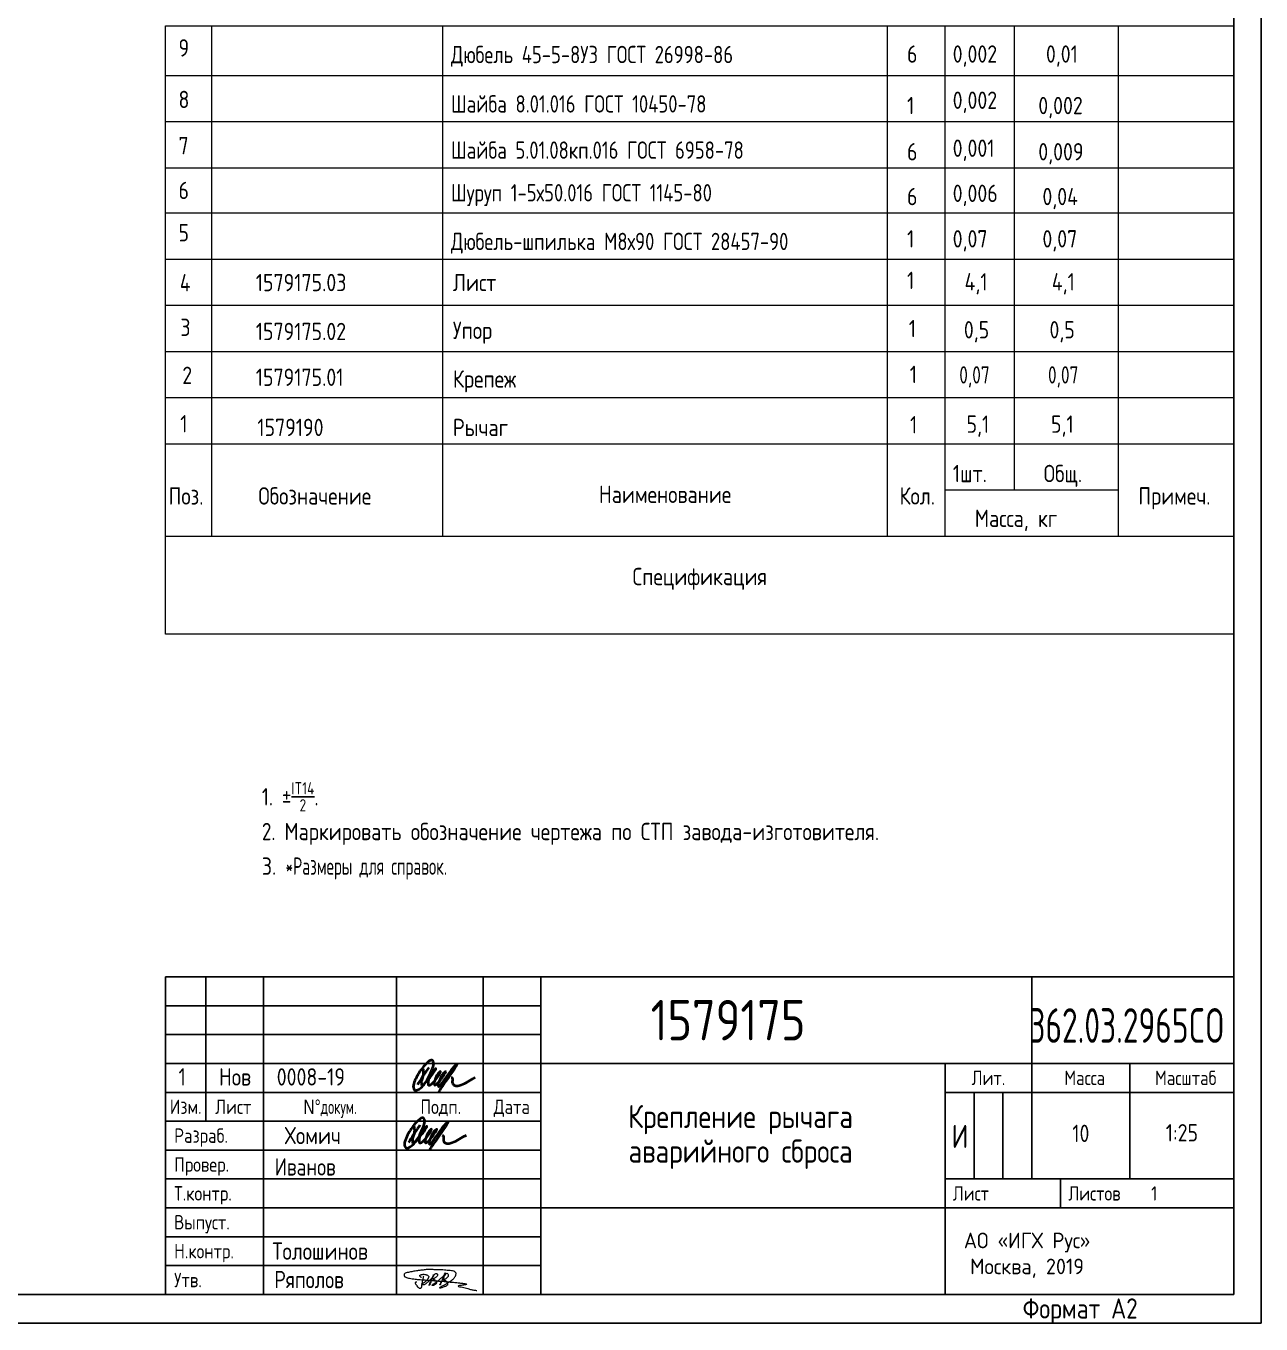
# Model space of a CAD drawing. Header units: millimetres. Extents: x 0 to 1611, y 0 to 420.
# Drawn here: x 380.1 to 594, y -0.1 to 224.7 of the extents above; entities that cross this region are included whole.
import ezdxf
from ezdxf.enums import TextEntityAlignment as Align

# ---------------------------------------------------------------- set-up
doc = ezdxf.new("R2010")
doc.units = ezdxf.units.MM
doc.header["$LTSCALE"] = 32.67
doc.layers.get('0').update_dxf_attribs({"color": 6, "linetype": 'CONTINUOUS', "lineweight": 25})
for name, color, linetype, lineweight in [('9_ALL_NOTES', 3, 'CONTINUOUS', 25), ('Bord', 1, 'CONTINUOUS', 18), ('Cont', 6, 'CONTINUOUS', 18), ('Text', 3, 'CONTINUOUS', 18), ('Основные', 5, 'CONTINUOUS', 40)]:
    doc.layers.add(name, color=color, linetype=linetype, lineweight=lineweight)
doc.layers.add('Con', color=6, linetype='CONTINUOUS')
doc.styles.get("Standard").update_dxf_attribs({"font": ''})
doc.styles.add('Style1', font='romans.shx', dxfattribs={"width": 0.8})
doc.styles.get('STANDARD').set_extended_font_data('GostAproe')

# ---------------------------------------------------------------- blocks, each defined once
blk = doc.blocks.new('SHTAMP_BL0', base_point=(496.5, 32.5))
at = {"color": 7, "linetype": 'Continuous'}
for p, q in [((404, 60), (589, 60)), ((404, 5), (404, 60)), ((411, 35), (411, 60)), ((421, 5), (421, 60)), ((444, 5), (444, 60)), ((459, 5), (459, 60)), ((469, 5), (469, 60)), ((589, 5), (589, 60)), ((469, 45), (589, 45)), ((539, 5), (539, 45)), ((554, 25), (554, 45)), ((571, 25), (571, 45)), ((404, 40), (469, 40)), ((539, 40), (589, 40)), ((544, 25), (544, 40)), ((549, 25), (549, 40)), ((404, 35), (469, 35)), ((539, 25), (589, 25)), ((559, 20), (559, 25)), ((469, 20), (589, 20)), ((404, 5), (589, 5))]:
    blk.add_line(p, q, dxfattribs=at)
blk = doc.blocks.new('A$C63F45750')
at = {"layer": 'Text'}
for points, knots in [([(3.17, 2.37), (3.12, 2.38), (3.04, 2.41), (2.94, 2.5), (2.85, 2.57), (2.79, 2.69), (2.87, 2.77), (2.99, 2.84), (3.16, 2.89), (3.36, 2.93), (3.6, 2.95), (3.82, 2.92), (4.05, 2.87), (4.25, 2.78), (4.45, 2.63), (4.46, 2.42), (4.38, 2.26), (4.28, 2.1), (4.17, 1.94), (4.03, 1.78), (3.89, 1.62), (3.75, 1.52), (3.63, 1.43), (3.49, 1.36), (3.35, 1.3), (3.24, 1.25), (3.16, 1.21), (3.12, 1.15), (3.19, 1.1), (3.27, 1.09), (3.4, 1.07), (3.55, 1.07), (3.72, 1.12), (3.92, 1.19), (4.1, 1.34), (4.26, 1.51), (4.44, 1.65), (4.59, 1.81), (4.74, 1.93), (4.84, 2.04), (4.93, 2.14), (5.07, 2.29), (5.19, 2.53), (5.28, 2.68), (5.35, 2.96), (5.23, 2.66), (5.2, 2.44), (5.04, 2.09), (4.95, 1.81), (4.86, 1.57), (4.75, 1.31), (4.67, 1.12), (4.46, 0.78), (4.62, 1.17), (4.71, 1.45), (4.88, 1.74), (5.01, 2), (5.08, 2.19), (5.19, 2.4), (5.32, 2.58), (5.4, 2.75), (5.52, 2.89), (5.65, 3.04), (5.85, 3.1), (6.02, 3.03), (6.08, 2.87), (6.03, 2.7), (5.9, 2.51), (5.7, 2.37), (5.55, 2.23), (5.4, 2.17), (5.31, 2.12), (5.12, 2.09), (5.35, 2.07), (5.48, 2), (5.64, 1.93), (5.75, 1.8), (5.85, 1.67), (5.89, 1.54), (5.89, 1.37), (5.8, 1.2), (5.63, 1.06), (5.41, 0.94), (5.23, 0.86), (5.02, 0.92), (5.13, 1.1), (5.28, 1.16), (5.44, 1.27), (5.61, 1.36), (5.74, 1.46), (5.86, 1.53), (5.95, 1.61), (6.05, 1.69), (6.15, 1.77), (6.28, 1.87), (6.46, 2.02), (6.65, 2.19), (6.83, 2.37), (6.98, 2.49), (7.11, 2.61), (7.2, 2.74), (7.32, 2.84), (7.42, 2.97), (7.48, 3.08), (7.48, 3.27), (7.34, 3.08), (7.28, 2.94), (7.18, 2.69), (7.1, 2.46), (7, 2.22), (6.93, 1.98), (6.83, 1.78), (6.73, 1.55), (6.67, 1.34), (6.6, 1.14), (6.56, 1.03), (6.39, 0.99), (6.62, 1.33), (6.75, 1.54), (6.93, 1.87), (7.05, 2.08), (7.18, 2.32), (7.33, 2.6), (7.47, 2.89), (7.6, 3.07), (7.79, 3.18), (7.95, 3.01), (8, 2.81), (7.99, 2.62), (7.94, 2.46), (7.83, 2.33), (7.69, 2.22), (7.53, 2.11), (7.37, 2.03), (7.21, 1.99), (7.11, 1.97), (6.89, 1.98), (7.07, 1.94), (7.15, 1.9), (7.27, 1.88), (7.39, 1.84), (7.52, 1.81), (7.62, 1.72), (7.7, 1.62), (7.78, 1.51), (7.83, 1.39), (7.87, 1.26), (7.88, 1.13), (7.86, 0.99), (7.75, 0.88), (7.6, 0.77), (7.4, 0.73), (7.19, 0.66), (6.97, 0.55), (6.71, 0.48), (6.57, 0.44), (6.42, 0.42), (6.52, 0.58), (6.61, 0.64), (6.81, 0.78), (7.06, 0.89), (7.33, 1.04), (7.55, 1.16), (7.7, 1.24), (7.84, 1.32), (7.99, 1.43), (8.21, 1.58), (8.48, 1.76), (8.74, 1.95), (8.97, 2.12), (9.1, 2.29), (9.23, 2.44), (9.3, 2.6), (9.37, 2.74), (9.42, 2.92), (9.45, 3.13), (9.21, 3.48), (8.67, 3.59), (8.09, 3.63), (7.57, 3.66), (7.06, 3.74), (6.57, 3.75), (6.09, 3.74), (5.67, 3.78), (5.28, 3.78), (4.96, 3.81), (4.65, 3.83), (4.31, 3.82), (3.97, 3.79), (3.61, 3.74), (3.22, 3.67), (2.86, 3.66), (2.53, 3.61), (2.18, 3.52), (1.78, 3.54), (1.38, 3.37), (0.96, 3.35), (0.58, 3.24), (0.25, 3.19), (0.03, 3.06), (-0.03, 2.83), (0.02, 2.6), (0.26, 2.38), (0.59, 2.33), (1, 2.2), (1.48, 2.15), (1.93, 2.05), (2.35, 2.02), (2.72, 2.01), (3.11, 1.94), (3.68, 1.94), (4.25, 1.83), (4.91, 1.87), (5.53, 1.76), (6.13, 1.72), (6.73, 1.71), (7.32, 1.62), (7.99, 1.55), (8.64, 1.54), (9.16, 1.46), (9.61, 1.42), (10.03, 1.4), (10.41, 1.32), (10.73, 1.29), (11.01, 1.24), (11.18, 1.23), (11.42, 1.14), (11.18, 1.06), (11.01, 1.03), (10.71, 0.98), (10.37, 0.92), (10.1, 0.91), (9.65, 0.75), (10.22, 0.67), (10.54, 0.59), (11.08, 0.47), (11.61, 0.35), (12.17, 0.15), (12.64, 0.08), (12.98, 0.03), (13.11, 0.01), (13.18, 0)], [0, 0, 0, 0, 0.153866, 0.270441, 0.388867, 0.510533, 0.592156, 0.71333, 0.90842, 1.11344, 1.349254, 1.61246, 1.782219, 2.047249, 2.291879, 2.451528, 2.651081, 2.806158, 3.017979, 3.227348, 3.462381, 3.633009, 3.75766, 3.920516, 4.080796, 4.214529, 4.291786, 4.349969, 4.397594, 4.50822, 4.594826, 4.799244, 4.954392, 5.128468, 5.437537, 5.632649, 5.842485, 6.094987, 6.293219, 6.410959, 6.551192, 6.687808, 7.022147, 7.294342, 7.425356, 7.52079, 7.946481, 8.313051, 8.59833, 8.833695, 9.090496, 9.427695, 9.601191, 9.883219, 10.093306, 10.673943, 10.798776, 10.974628, 11.287247, 11.486184, 11.648652, 11.848902, 12.027194, 12.25348, 12.40059, 12.537783, 12.716293, 12.91523, 13.208551, 13.438489, 13.549668, 13.67779, 13.77127, 13.930001, 14.029091, 14.272112, 14.434836, 14.547084, 14.739051, 14.830983, 15.061241, 15.268922, 15.500489, 15.788979, 15.879568, 16.024283, 16.221854, 16.418714, 16.593102, 16.783247, 16.91018, 17.018213, 17.135263, 17.278205, 17.430482, 17.620087, 17.979626, 18.191789, 18.388716, 18.565718, 18.714854, 18.857929, 19.039974, 19.171375, 19.283034, 19.400085, 19.618058, 19.882245, 20.150781, 20.377854, 20.649532, 20.89723, 21.042543, 21.40016, 21.557817, 21.667145, 21.752781, 21.926256, 22.412297, 22.813145, 22.961412, 23.171289, 23.607257, 23.940428, 24.110007, 24.291214, 24.48084, 24.697609, 24.904078, 25.034245, 25.218018, 25.407651, 25.573473, 25.787447, 25.930292, 26.051316, 26.18846, 26.285312, 26.406799, 26.52425, 26.630463, 26.793722, 26.898606, 27.029313, 27.171012, 27.314101, 27.419918, 27.580557, 27.709367, 27.829268, 28.024364, 28.266961, 28.41242, 28.705761, 28.989137, 29.187748, 29.233768, 29.332802, 29.529535, 29.667094, 30.039923, 30.332117, 30.61061, 30.769982, 30.856778, 31.109923, 31.313488, 31.656425, 32.066331, 32.296628, 32.49714, 32.710276, 32.891468, 33.014834, 33.177747, 33.444503, 33.618009, 34.409008, 34.914636, 35.419802, 35.95397, 36.458179, 36.88069, 37.388403, 37.738353, 38.034261, 38.353468, 38.693154, 39.037638, 39.391136, 39.787481, 40.203773, 40.488977, 40.784975, 41.26625, 41.668005, 42.070065, 42.499388, 42.869834, 43.079573, 43.213439, 43.554591, 43.717296, 44.153724, 44.506336, 45.019111, 45.587859, 45.90191, 46.270392, 46.703958, 47.093115, 47.952647, 48.44014, 49.079253, 49.808223, 50.268654, 50.851051, 51.604831, 52.298429, 52.776925, 53.1907, 53.661988, 54.042386, 54.348524, 54.616841, 54.853814, 54.983777, 55.126096, 55.333328, 55.613101, 56.008732, 56.315809, 56.59982, 56.87931, 57.399251, 57.889617, 58.432507, 59.066698, 59.660314, 59.862668, 60.07277, 60.07277, 60.07277, 60.07277]), ([(2.31, 1.53), (2.26, 1.52), (2.17, 1.51), (2.06, 1.48), (1.93, 1.38), (2.07, 1.25), (2.14, 1.11), (2.26, 0.93), (2.39, 0.72), (2.57, 0.54), (2.71, 0.44), (2.86, 0.4), (3.02, 0.43), (3.14, 0.54), (3.21, 0.79), (3.25, 1.07), (3.31, 1.4), (3.35, 1.67), (3.38, 1.92), (3.47, 2.19), (3.5, 2.43), (3.54, 2.59), (3.56, 2.64)], [0, 0, 0, 0, 0.15847, 0.269731, 0.363591, 0.555514, 0.688037, 0.848606, 1.204359, 1.433632, 1.58673, 1.729549, 1.880686, 2.057874, 2.19169, 2.63505, 2.928153, 3.184121, 3.441863, 3.696117, 4.025873, 4.178055, 4.178055, 4.178055, 4.178055])]:
    blk.add_open_spline(points, degree=3, knots=knots, dxfattribs=at)

msp = doc.modelspace()

# ---------------------------------------------------------------- linework, layer by layer
at = {"linetype": 'Continuous'}
for p, q in [((594, 0), (594, 420)), ((589.3, 4.999), (589.3, 415)), ((404.3, 60), (589.3, 60)), ((411.3, 60), (411.3, 35)), ((421.3, 60), (421.3, 5)), ((444.3, 60), (444.3, 5)), ((459.3, 60), (459.3, 5)), ((469.3, 60), (469.3, 5)), ((554.3, 60), (554.3, 25)), ((589.3, 60), (589.3, 5)), ((404.3, 55), (469.3, 55)), ((404.3, 50), (469.3, 50)), ((404.3, 45), (589.3, 45)), ((539.3, 45), (539.3, 5)), ((571.3, 45), (571.3, 25)), ((404.3, 40), (469.3, 40)), ((539.3, 40), (589.3, 40)), ((544.3, 40), (544.3, 25)), ((549.3, 40), (549.3, 25)), ((404.3, 35), (469.3, 35)), ((404.3, 30), (469.3, 30)), ((404.3, 25), (469.3, 25)), ((539.3, 25), (589.3, 25)), ((559.3, 25), (559.3, 20)), ((404.3, 20), (589.3, 20)), ((404.3, 15), (469.3, 15)), ((444.3, 14.584), (444.33, 14.584)), ((404.3, 10), (469.3, 10)), ((20.3, 5), (589.3, 5)), ((404.3, 5), (589.3, 5)), ((0, 0), (594, 0))]:
    msp.add_line(p, q, dxfattribs=at)
at = {"layer": 'Bord'}
for p, q in [((404.3, 216.117), (589.255, 216.117)), ((404.3, 208.117), (589.255, 208.117)), ((404.3, 200.117), (589.255, 200.117)), ((404.3, 192.301), (589.255, 192.301)), ((404.3, 184.301), (589.255, 184.301)), ((404.3, 176.301), (589.255, 176.301)), ((404.3, 168.301), (589.255, 168.301)), ((404.3, 160.301), (589.255, 160.301))]:
    msp.add_line(p, q, dxfattribs=at)
at = {"layer": 'Cont'}
for p, q in [((404.3, 119.328), (404.3, 224.67)), ((404.3, 224.67), (589.255, 224.67)), ((412.314, 152.301), (412.314, 224.67)), ((452.314, 152.301), (452.314, 224.67)), ((529.314, 152.301), (529.314, 224.67)), ((539.314, 152.301), (539.314, 224.67)), ((551.314, 152.301), (551.314, 224.67)), ((569.314, 152.301), (569.314, 224.67)), ((404.314, 152.301), (589.255, 152.301)), ((412.314, 136.301), (412.314, 152.301)), ((452.314, 136.301), (452.314, 152.301)), ((529.314, 136.301), (529.314, 152.301)), ((539.314, 136.301), (539.314, 152.301)), ((551.314, 144.301), (551.314, 152.301)), ((569.314, 136.301), (569.314, 152.301)), ((569.314, 144.301), (539.314, 144.301)), ((404.314, 136.301), (589.255, 136.301)), ((589.281, 119.328), (404.3, 119.328))]:
    msp.add_line(p, q, dxfattribs=at)
at = {"layer": 'Основные'}
for points, knots in [([(448.917, 44.058), (448.947, 43.632), (449.009, 42.722), (448.463, 41.935), (448.705, 41.001), (449.66, 41.995), (449.977, 42.883), (450.568, 44.201), (450.902, 45.043), (450.359, 45.768), (449.286, 44.866), (448.334, 43.682), (447.405, 42.073), (447.159, 40.917), (447.443, 40.066), (448.616, 40.765), (449.423, 41.784), (450.311, 42.789), (450.869, 43.555), (451.336, 44.446), (450.597, 43.617), (450.109, 42.992), (449.729, 42.26), (449.765, 40.99), (450.754, 41.682), (451.092, 42.321), (451.596, 42.851), (452.187, 43.999), (451.093, 42.848), (451.001, 42.178), (450.726, 41.602), (450.912, 41.143), (451.554, 41.677), (451.966, 42.168), (452.378, 42.791), (453.099, 43.85), (452.3, 43.258), (451.991, 42.742), (451.695, 42.01), (451.487, 41.482), (451.57, 40.721), (452.826, 42.511), (453.393, 43.289), (454.18, 44.405), (455.393, 45.475), (452.673, 41.728), (451.874, 40.511), (451.538, 40)], [0, 0, 0, 0, 1.2338627, 2.6302161, 2.9691752, 3.3530222, 5.6158903, 6.4698262, 7.6848181, 8.0251055, 8.8011088, 10.8280696, 13.3280045, 13.9780147, 14.416606, 15.6186231, 16.6365196, 18.8122901, 19.2130045, 19.8476297, 20.5883475, 21.0510825, 22.5692212, 23.1303166, 23.889709, 24.9527784, 25.5260707, 26.3392711, 27.2184646, 28.2361257, 28.8185058, 29.0245474, 29.453849, 30.577048, 31.2010129, 32.1011944, 32.551881, 33.2604906, 34.1634434, 34.7718412, 35.1085759, 35.9177928, 38.6567066, 39.6794012, 39.9016635, 43.1638032, 45.5277945, 45.5277945, 45.5277945, 45.5277945]), ([(449.895, 44.298), (449.507, 43.743), (448.824, 42.767), (448.206, 41.749), (447.939, 41.31)], [0, 0, 0, 0, 2.0315752, 3.5725647, 3.5725647, 3.5725647, 3.5725647]), ([(453.741, 42.596), (453.818, 42.568), (454.049, 42.484), (453.952, 41.984), (453.951, 41.496), (454.445, 41.039), (455.85, 41.279), (456.893, 42.034), (457.82, 42.519), (457.946, 42.585)], [0, 0, 0, 0, 0.2266284, 0.6752355, 1.2320341, 1.698806, 2.4645259, 5.172147, 5.5991654, 5.5991654, 5.5991654, 5.5991654]), ([(447.368, 34.058), (447.397, 33.632), (447.46, 32.722), (446.914, 31.935), (447.156, 31.001), (448.111, 31.995), (448.427, 32.883), (449.019, 34.201), (449.353, 35.043), (448.809, 35.768), (447.737, 34.866), (446.785, 33.682), (445.855, 32.073), (445.61, 30.917), (445.894, 30.066), (447.067, 30.765), (447.873, 31.784), (448.762, 32.789), (449.32, 33.555), (449.787, 34.446), (449.048, 33.617), (448.56, 32.993), (448.18, 32.26), (448.216, 30.99), (449.205, 31.682), (449.543, 32.321), (450.046, 32.851), (450.637, 33.999), (449.544, 32.848), (449.452, 32.178), (449.177, 31.602), (449.363, 31.143), (450.005, 31.677), (450.417, 32.168), (450.829, 32.791), (451.549, 33.85), (450.751, 33.258), (450.442, 32.742), (450.146, 32.01), (449.938, 31.482), (450.02, 30.721), (451.277, 32.511), (451.844, 33.289), (452.631, 34.405), (453.844, 35.475), (451.124, 31.728), (450.325, 30.511), (449.989, 30)], [0, 0, 0, 0, 1.2338627, 2.6302161, 2.9691752, 3.3530222, 5.6158903, 6.4698262, 7.6848181, 8.0251055, 8.8011088, 10.8280696, 13.3280045, 13.9780147, 14.416606, 15.6186231, 16.6365196, 18.8122901, 19.2130045, 19.8476297, 20.5883475, 21.0510825, 22.5692212, 23.1303166, 23.889709, 24.9527784, 25.5260707, 26.3392711, 27.2184646, 28.2361257, 28.8185058, 29.0245474, 29.453849, 30.577048, 31.2010129, 32.1011944, 32.551881, 33.2604906, 34.1634434, 34.7718412, 35.1085759, 35.9177928, 38.6567066, 39.6794012, 39.9016635, 43.1638032, 45.5277945, 45.5277945, 45.5277945, 45.5277945]), ([(448.346, 34.298), (447.958, 33.743), (447.275, 32.767), (446.656, 31.749), (446.39, 31.31)], [0, 0, 0, 0, 2.0315752, 3.5725647, 3.5725647, 3.5725647, 3.5725647]), ([(452.191, 32.596), (452.269, 32.568), (452.499, 32.484), (452.403, 31.984), (452.402, 31.496), (452.896, 31.039), (454.301, 31.279), (455.344, 32.034), (456.271, 32.519), (456.397, 32.585)], [0, 0, 0, 0, 0.2266284, 0.6752355, 1.2320341, 1.698806, 2.4645259, 5.172147, 5.5991654, 5.5991654, 5.5991654, 5.5991654])]:
    msp.add_open_spline(points, degree=3, knots=knots, dxfattribs=at)

# ---------------------------------------------------------------- block references
at = {"linetype": 'Continuous'}
msp.add_blockref('SHTAMP_BL0', (496.8, 32.5), dxfattribs=at)
at = {"layer": 'Cont', "xscale": 0.9533463940173366, "yscale": 0.9533463940173366, "zscale": 0.9533463940173366}
msp.add_blockref('A$C63F45750', (445.633, 5.683), dxfattribs=at)

# ---------------------------------------------------------------- texts
at = {"linetype": 'Continuous', "line_spacing_factor": 0.9, "style": 'Style1'}
for s, insert, char_height, width, attachment_point in [('1579175', (501.708, 56), 7, 62.125, 2), ('Лит.', (546.8, 43.75), 2.5, 11.81641, 2), (' Масса ', (562.8, 43.75), 2.5, 19.62891, 2), (' Масштаб ', (580.3, 43.75), 2.5, 27.48047, 2), ('Изм.', (407.8, 38.75), 2.5, 10.58594, 2), (' Лист ', (415.372, 38.75), 2.5, 12.2869, 2), ('{\\fgdt;N}{\\fgdt;~}\\fGost_A_proe;докум.', (432.8, 38.75), 2.5, 25.67708, 2), (' Подп. ', (451.314, 38.75), 2.5, 17.53906, 2), (' Дата ', (463.605, 38.75), 2.5, 17.5, 2), ('Крепление рычага аварийного сброса', (503.884, 37.821), 4, 64.31422, 2), ('Разраб. ', (405.8, 33.75), 2.5, 20.91797, 1), ('И', (541.876, 34.383), 4, 3.84802, 2), ('10', (562.8, 34.394), 3, 17, 2), ('1:25', (580.3, 34.5), 3, 9.21875, 2), ('Провер. ', (405.8, 28.75), 2.5, 21.09375, 1), ('Т.контр.', (405.8, 23.75), 2.5, 21.48438, 1), (' Лист', (539.3, 23.75), 2.5, 10.025, 1), (' Листов    1', (559.3, 23.75), 2.5, 22.69167, 1), ('Выпуст.', (405.8, 18.75), 2.5, 20.39062, 1), ('Н.контр.', (405.8, 13.75), 2.5, 21.48438, 1), ('Утв.    ', (405.8, 8.75), 2.5, 20.05859, 1), ('Формат А2', (552.73, 4.325), 3.5, 31.17284, 1)]:
    msp.add_mtext(s, dxfattribs=dict(at, insert=insert, char_height=char_height, width=width, attachment_point=attachment_point))
at = {"layer": '9_ALL_NOTES', "linetype": 'Continuous', "insert": (420.989, 93.71), "char_height": 3, "width": 136.80143, "attachment_point": 1, "line_spacing_factor": 1.2}
msp.add_mtext('\\A1;1. %%P{\\H0.7x;\\SIT14/2;\\H1.4286x;.\\P}2. {\\Fromans|c204;\\W0.8;Маркировать обозначение чертежа по СТП завода-изготовителя}.\\P{\\Fromans|c204;\\W0.8;3. \\fGostAproe|b0|i0|c204|p34;\\T1;*Размеры для справок.}', dxfattribs=at)
at = {"layer": 'Con', "style": 'Style1', "width": 0.493224}
msp.add_text('362.03.2965CO', height=6, dxfattribs=at).set_placement((553.877, 48.573), (587.698, 48.573), align=Align.FIT)
at = {"layer": 'Text', "style": 'Style1'}
for s, width, p in [('9', 0.8, (406.552, 219.365)), ('Дюбель 45-5-8УЗ ГОСТ 26998-86', 0.75, (453.744, 218.224)), ('6', 0.8, (532.702, 218.308)), ('0,002', 0.8, (540.608, 218.308)), ('0,01', 0.8, (556.754, 218.308)), ('8', 0.8, (406.552, 210.443)), ('Шайба 8.01.016 ГОСТ 10450-78', 0.75, (453.744, 209.671)), ('1', 0.8, (532.702, 209.386)), ('0,002', 0.8, (540.608, 210.308)), ('0,002', 0.8, (555.433, 209.386)), ('7', 0.8, (406.552, 202.443)), ('Шайба 5.01.08кп.016 ГОСТ 6958-78', 0.75, (453.744, 201.671)), ('0,001', 0.8, (540.608, 201.999)), ('6', 0.8, (532.702, 201.386)), ('0,009', 0.8, (555.433, 201.386)), ('6', 0.8, (406.552, 194.687)), ('Шуруп 1-5х50.016 ГОСТ 1145-80', 0.75, (453.744, 194.284)), ('6', 0.8, (532.702, 193.63)), ('0,006', 0.8, (540.608, 194.184)), ('0,04', 0.8, (556.146, 193.63)), ('5', 0.8, (406.552, 187.365)), ('Дюбель-шпилька М8х90 ГОСТ 28457-90', 0.75, (453.744, 185.855)), ('1', 0.8, (532.702, 186.308)), ('0,07', 0.8, (540.608, 186.308)), ('0,07', 0.8, (556.146, 186.308)), ('1', 0.8, (532.702, 179.111)), ('4', 0.8, (406.777, 178.71)), ('1579175.03', 0.8, (419.933, 178.735)), ('Лист', 0.8, (454.061, 178.748)), ('4,1', 0.8, (542.663, 178.868)), ('4,1', 0.8, (557.773, 178.868)), ('3', 0.8, (406.879, 170.979)), ('1579175.02', 0.8, (419.933, 170.264)), ('Упор', 0.8, (454.061, 170.462)), ('1', 0.8, (533.013, 170.77)), ('0,5', 0.8, (542.542, 170.557)), ('0,5', 0.8, (557.365, 170.557)), ('2', 0.8, (407.212, 162.669)), ('1579175.01', 0.8, (419.933, 162.332)), ('Крепеж', 0.8, (454.061, 162.037)), ('1', 0.8, (533.182, 162.831)), ('0,07', 0.7, (541.743, 162.747)), ('0,07', 0.7, (557.104, 162.747)), ('1', 0.8, (406.858, 154.289)), ('1579190', 0.8, (420.201, 153.65)), ('Рычаг', 0.8, (454.061, 153.641)), ('1', 0.8, (533.214, 154.112)), ('5,1', 0.8, (543.01, 154.213)), ('5,1', 0.8, (557.632, 154.213)), ('1шт.', 0.8, (540.635, 145.665)), ('Общ.', 0.8, (556.371, 145.665)), ('Поз.', 0.8, (404.84, 141.775)), ('Обозначение', 0.8, (420.382, 141.782)), ('Кол.', 0.8, (531.394, 141.782)), ('Примеч.', 0.8, (572.745, 141.782)), ('Масса, кг', 0.8, (544.437, 137.899)), ('Хомич', 0.8, (424.958, 31.018)), ('Иванов', 0.77, (423.216, 25.595)), ('Толошинов', 0.8, (422.796, 10.998)), ('Ряполов', 0.77, (423.158, 6.076))]:
    msp.add_text(s, height=3, dxfattribs=dict(at, width=width)).set_placement(p)
at = {"layer": 'Text', "style": 'Style1', "width": 0.8}
for s, p in [('Наименование', (490.814, 142.059)), ('Спецификация', (496.814, 127.823))]:
    msp.add_text(s, height=3, dxfattribs=at).set_placement(p, align=Align.CENTER)
at = {"layer": 'Text', "char_height": 3, "attachment_point": 1, "style": 'Style1'}
for s, width, insert in [('1', 3, (406.564, 44.17)), ('Нов', 1.54629, (413.564, 44.17)), ('0008-19', 1.54629, (423.564, 44.17))]:
    msp.add_mtext_dynamic_manual_height_columns(s, width=width, gutter_width=1, heights=[0], dxfattribs=dict(at, insert=insert))
at = {"layer": 'Text', "insert": (553.488, 11.784), "char_height": 2.7, "width": 28.43311, "attachment_point": 5, "style": 'Style1'}
msp.add_mtext('{\\W0.9;АО }«{\\W0.9;ИГХ\\~Рус}»{\\W0.9;\\PМосква, 2019}', dxfattribs=at)

doc.saveas('drawing.dxf')
